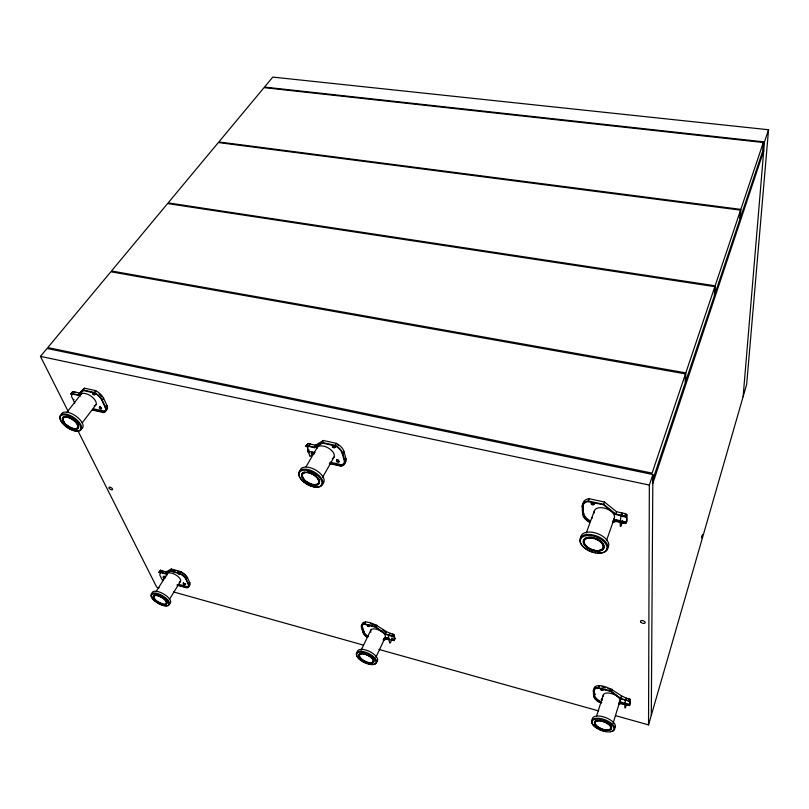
<?xml version="1.0" encoding="UTF-8"?>
<svg xmlns="http://www.w3.org/2000/svg" width="809" height="809" viewBox="0 0 809 809"><rect width="100%" height="100%" fill="white"/><g stroke="black" fill="none" stroke-linecap="round" stroke-linejoin="round"><path stroke-width="1.21" d="M615.76 715.712L648.545 724.884L649.334 485.056L652.863 474.519L47.053 348.457L40.45 356.385L68.249 411.569M651.296 715.338L652.863 474.519M685.486 373.889L652.105 473.123L47.782 347.577L110.853 271.763L685.486 373.889L685.172 382.981L652.448 480.87M685.82 372.888L685.516 381.979L714.337 295.781L714.832 286.659L167.574 203.575L111.5 270.985L685.82 372.888L714.832 286.659M715.126 285.779L714.63 294.901L739.922 219.239L740.559 210.148L218.339 142.556L168.151 202.887L715.126 285.779L740.559 210.148M740.822 209.379L740.184 218.46L762.574 151.505L763.322 142.515L264.027 87.635L218.855 141.939L740.822 209.379L763.322 142.515M743.117 396.693L764.465 141.929L768.55 129.743L272.805 77.088L264.492 87.079L764.465 141.929M768.55 129.743L746.677 384.356L648.545 724.884M622.525 520.905C617.763 540.412 621.706 501.388 622.515 516.729M185.443 583.714C179.8 582.389 186.464 586.869 184.159 583.754M626.591 703.476C624.052 715.702 624.356 699.33 626.581 698.157M618.582 703.81L620.948 703.304L629.048 705.215L629.372 704.143L629.978 704.315L629.908 700.564L629.301 700.392L628.977 701.464L629.584 701.636L630.231 699.36C618.915 696.761 611.483 686.163 599.145 685.617A10.76 5.046 20.8 0 0 594.018 688.924L593.331 691.068L593.634 696.084A10.709 4.985 20.8 0 0 599.247 702.232L601.522 702.859M618.834 704.184L621.191 703.688L629.655 705.519L630.231 699.36M628.977 701.464L628.34 700.968L628.664 699.886M629.584 701.636L628.583 700.715L629.23 698.571M628.421 705.367L629.372 704.143M620.948 703.304L621.272 702.242L628.755 704.295M613.06 723.327L620.038 700.786M628.583 700.715L621.049 698.652L621.706 696.509L620.887 696.741M621.049 698.652L611.169 691.21L611.837 689.076L611.877 689.956M601.815 702.637L599.388 701.969L599.732 700.907L599.105 700.543A10.082 4.702 20.8 0 1 594.575 695.184L594.271 690.178A10.143 4.753 20.8 0 1 595.1 688.196M596.577 715.955L603.372 694.739M593.331 691.068L593.331 691.038A10.77 5.046 20.8 0 1 598.458 687.741L599.145 685.617M599.388 701.969L598.761 701.605A10.092 4.692 20.8 0 1 594.231 696.236L594.271 690.178M593.634 696.084L594.322 693.94L595.505 694.274M594.231 696.236L594.564 695.153M652.802 483.469L763.706 150.919M588.861 521.421A12.105 6.968 20.9 0 1 583.329 514.12L582.885 506.747A12.186 7.069 20.9 0 1 587.769 501.62L603.423 504.765L615.447 514.423L626.095 517.264L626.884 514.757L625.67 513.725L616.539 511.713L604.525 502.065L589.144 498.698A12.914 7.514 20.9 0 0 583.026 503.602M613.364 521.765L615.639 520.915L624.71 522.938L625.104 521.785L626.591 521.643L626.49 516.102M624.71 522.938L625.853 521.481M612.524 522.715L615.942 521.441L625.023 523.474L626.196 522.988L626.995 520.672L626.884 514.757M624.568 516.445L624.973 515.282M626.095 517.264L624.872 516.041L625.67 513.725M615.639 520.915L616.043 519.762L625.104 521.785M624.872 516.041L615.73 514.018L616.539 511.713M606.517 540.513L614.355 518.225M615.73 514.018L603.696 504.361L604.525 502.065M586.222 533.01L594.342 510.904M583.329 514.12L583.319 505.645A12.186 7.069 20.9 0 1 584.735 502.106M589.458 522.28A12.853 7.392 20.9 0 1 582.611 513.978L582.167 506.576A12.934 7.503 20.9 0 1 588.295 500.973L589.144 498.698M582.885 506.778L583.319 505.645M582.167 506.616L583.016 504.3M383.102 639.838L386.611 638.655L393.113 640.455L393.558 639.494L394.549 639.464L393.518 635.692L392.537 636.511L393.518 635.692M393.113 640.455L394.013 639.312M391.253 640.222L394.135 640.546L395.025 638.635L393.922 634.6C383.628 632.163 376.731 622.586 365.557 621.959A9.809 4.49 26.3 0 0 362.199 624.993M392.537 636.511L391.9 636.036L392.921 633.851M393.073 636.653L393.922 634.6M386.611 638.655L387.056 637.704L389.23 638.301M393.032 636.521L385.488 633.973L386.389 632.062L385.792 632.325M375.963 657.151L385.367 637.087M391.9 636.036L385.367 634.236L375.558 627.147L376.589 624.973L376.842 625.842L370.623 623.931M361.097 650.315L370.866 629.989M362.756 624.265A9.253 4.227 26.3 0 0 362.371 626.571L363.888 631.576L363.443 632.537A9.212 4.176 26.2 0 0 367.771 637.34M363.888 631.576L363.443 632.537L361.916 627.531L362.371 626.591M367.519 637.492A9.769 4.429 26.2 0 1 362.928 632.405L361.38 627.359A9.829 4.48 26.3 0 1 364.637 623.86L365.557 621.959M329.394 463.557L341.105 466.196A11.741 6.391 29.1 0 0 344.826 460.756L345.949 458.673L343.997 451.513A11.801 6.482 29.3 0 0 336.463 443.362L323.367 440.49L315.5 445.183L314.327 447.195L306.742 445.506L306.035 446.214L307.723 445.021M329.465 463.152L340.811 465.721L341.944 464.568A11.053 6.027 29.1 0 0 344.958 460.847M340.811 465.721L341.378 465.59A11.063 6.027 29.1 0 0 344.199 460.594L342.227 453.424L342.794 452.373M344.826 460.756L342.854 453.556L343.997 451.513M322.528 477.431L334.097 456.964M342.854 453.556L342.844 453.515A11.822 6.472 29.3 0 0 335.3 445.395L336.463 443.362M306.045 466.783L317.239 447.498M314.327 447.195L322.194 442.513L323.367 440.49M307.137 446.022L314.701 447.701L315.288 446.689M308.259 450.583L307.673 451.584L308.866 450.724L308.259 450.583L306.621 445.213L307.238 445.344L306.641 446.346M309.645 451.331L309.058 452.332L308.28 451.725M308.937 452.716L307.733 451.776L308.907 449.774M305.974 446.022L307.926 443.504L315.5 445.183M306.035 446.214L306.621 445.213M306.742 445.506L307.926 443.504M177.151 584.907L186.859 587.435A8.697 3.681 30.1 0 0 188.234 584.189L188.76 583.299M186.475 587.496L187.395 586.576A8.697 3.681 30.1 0 0 189.124 584.594M177.12 585.17L186.748 587.84A9.233 3.903 30.1 0 0 188.699 584.331L189.751 582.561L187.425 577.596A9.273 3.954 30.2 0 0 180.994 571.67L171.255 569.01L166.189 571.761L165.107 573.47L159.444 571.923C158.321 573.632 161.658 570.062 159.474 572.479M188.234 584.189L185.898 579.214L186.424 578.324A8.737 3.721 30.2 0 0 186.171 577.848M188.699 584.331L186.353 579.335L187.415 577.565L186.495 577.343M169.364 599.408L180.508 581.408M165.107 573.47L170.173 570.739L179.911 573.399L180.994 571.67M180.478 572.823L179.942 573.682L170.507 571.114L165.44 573.844L159.788 572.287M156.056 591.662L167.362 573.743M170.173 570.739L171.255 569.01L171.68 569.89L175.351 570.679M170.507 571.114L171.053 570.244M165.44 573.844L165.987 572.984M158.958 572.226L160.536 570.203L167.048 572.388M159.019 572.357L160.536 570.203M106.272 407.958A10.466 5.046 34.4 0 1 104.614 411.114L93.49 408.848L92.813 409.748L103.926 412.014A10.477 5.046 34.4 0 0 105.018 407.058L105.686 406.128M92.813 410.133L103.855 412.62A11.114 5.35 34.4 0 0 105.554 407.19L106.909 405.339L103.643 398.362A11.174 5.42 34.6 0 0 95.705 390.646L84.51 388.189L77.866 394.762L71.374 393.326L70.879 393.852L78.291 395.247L83.529 390.484L95.068 393.265A10.547 5.097 34.6 0 1 101.732 400.071L105.018 407.058M103.501 412.165L104.189 411.255M105.554 407.19L102.288 400.212L103.643 398.362M82.194 422.854L95.947 404.793M101.752 400.101L102.43 399.161M77.866 394.762L83.105 389.989L94.309 392.456L95.705 390.646M78.291 395.247L83.357 390.373M83.105 389.989L84.51 388.189M66.925 412.307L81.021 394.195M70.879 393.852L72.78 391.536L79.262 392.972M70.97 394.034L72.507 392.921L71.485 394.145M72.274 392.062L72.78 391.536M314.701 447.701L322.579 443.029L335.988 446.244A11.134 6.098 29.3 0 1 342.217 453.394L342.227 453.424M394.307 638.908L395.025 638.635M612.625 521.036L616.043 519.762M383.547 638.888L387.056 637.704M383.395 640.212L386.904 639.029L389.078 639.626M629.331 703.618L630.302 703.375M618.915 702.748L621.272 702.242M599.509 686.345L599.054 686.366A9.496 4.46 20.8 0 0 598.407 686.436M40.45 356.385L649.334 485.056M322.194 442.513L335.3 445.395M588.295 500.973L603.696 504.361M93.975 393.053L94.501 393.174M333.611 445.759L334.238 445.89M593.695 502.955L592.987 503.259M310.717 451.564L315.014 452.524M74.054 399.353L73.629 399.413M625.458 522.634L626.196 522.988M311.212 452.807L314.438 453.536M311.091 453.202L314.327 453.93M337.677 460.23L338.293 460.361M330.042 462.151L341.378 464.7M177.626 571.306L181.469 572.479A8.181 3.489 30.2 0 1 182.703 573.278M601.886 686.993L605.445 687.963M607.822 688.611L611.382 689.581M179.264 573.136L180.185 573.389M369.369 625.064L368.934 625.236M364.637 623.86L375.669 626.884L385.488 633.973M598.458 687.741L611.169 691.21M375.558 627.147L364.384 624.275A9.263 4.227 26.3 0 0 361.906 627.511L361.916 627.531M160.02 571.629L160.485 573.369M628.34 700.968L620.816 698.895L610.937 691.462L598.023 688.125A10.153 4.753 20.8 0 0 593.927 691.21L593.927 691.23M163.62 576.129L165.875 576.746M391.394 638.898L393.558 639.494M393.578 640.273L394.135 640.546M629.048 705.215L629.655 705.519M163.074 576.989L165.329 577.606M163.044 577.242L165.299 577.869M178.85 584.371L187 586.626M159.161 587.921L156.734 587.243L77.886 430.712M173.733 591.996L363.17 645.016M378.956 649.435L598.761 710.949M179.386 573.702C175.988 573.328 182.632 576.19 178.91 573.176M95.836 391.465L96.342 391.758M588.861 521.421L589.63 521.866L590.044 520.733L589.286 520.288A12.095 6.968 20.9 0 1 583.754 512.987L583.754 512.987M382.809 630.171L384.801 631.607M184.037 583.562L183.512 582.905M186.343 579.305L186.353 579.335A9.283 3.944 30.2 0 0 179.911 573.399M185.888 579.183L185.898 579.214A8.747 3.721 30.2 0 0 180.518 574.016L179.729 573.257M102.268 400.172L102.288 400.212A11.195 5.41 34.6 0 0 94.309 392.456M74.792 403.074L71.779 396.966A1.921 1.173 -75.4 0 1 72.183 394.296L73.589 392.507A1.921 1.173 -75.5 0 1 75.288 392.486M106.909 405.339L106.919 405.38A11.104 5.36 34.4 0 1 105.746 410.638M189.003 582.753L189.761 582.591A9.223 3.914 30.1 0 1 188.73 585.918M334.107 445.435L334.36 446.356M338.162 459.916L338.415 460.806M345.949 458.673L345.959 458.713A11.72 6.401 29.1 0 1 345.16 462.748M74.195 420.518A8.666 4.005 34.3 0 1 78.048 426.697A8.666 4.005 34.3 0 1 73.417 428.446M72.618 428.234A8.666 4.005 34.3 0 1 66.945 425.069M64.457 422.5A8.666 4.005 34.3 0 1 64.68 417.039A8.666 4.005 34.3 0 1 73.437 419.911M78.331 425.21A9.334 4.318 34.3 0 1 73.629 428.881M72.78 428.649A9.334 4.318 34.3 0 1 66.662 425.251M63.982 422.48A9.334 4.318 34.3 0 1 63.951 416.686A9.334 4.318 34.3 0 1 72.8 419.082M74.479 420.336A9.334 4.318 34.3 0 1 77.168 423.137M77.644 423.845A9.334 4.318 34.3 0 1 78.038 424.543M61.353 414.309A12.651 5.875 34.3 0 1 76.359 416.443A12.651 5.875 34.3 0 1 81.052 428.952M62.596 423.087A12.661 5.865 34.3 0 1 65.398 414.006A12.661 5.865 34.3 0 1 81.274 425.777A12.661 5.865 34.3 0 1 71.344 429.569M70.12 428.972A12.661 5.865 34.3 0 1 65.468 425.888M101.55 408.07A1.305 0.627 34.3 0 1 100.023 406.563M99.194 393.872A9.86 4.783 34.6 0 1 100.417 395.055M100.963 395.672A9.86 4.783 34.6 0 1 101.883 396.906M95.189 394.084A1.325 0.637 34.7 0 1 93.369 392.719M80.404 396.127A9.172 4.409 34.6 0 1 90.214 395.621A9.172 4.409 34.6 0 1 95.24 405.501M94.754 405.744A9.172 4.409 34.6 0 1 94.188 405.916M95.108 394.296A1.648 0.799 34.7 0 1 93.096 392.658M101.378 408.201A1.628 0.789 34.3 0 1 100.053 407.261M99.861 406.967A1.628 0.789 34.3 0 1 99.74 406.452M603.706 721.507A8.373 3.762 20.9 0 1 610.734 726.563A8.373 3.762 20.9 0 1 607.407 729.87M606.639 729.87A8.373 3.762 20.9 0 1 604.111 729.516M603.231 729.283A8.373 3.762 20.9 0 1 601.461 728.687M600.612 728.322A8.373 3.762 20.9 0 1 597.254 720.829M601.926 721.001A8.373 3.762 20.9 0 1 602.816 721.224M603.757 721.213A9.02 4.055 20.9 0 1 611.432 726.927A9.02 4.055 20.9 0 1 606.922 730.224M606.042 730.153A9.02 4.055 20.9 0 1 604.192 729.839M603.241 729.597A9.02 4.055 20.9 0 1 601.35 728.949M600.42 728.555A9.02 4.055 20.9 0 1 594.655 723.61A9.02 4.055 20.9 0 1 597.507 720.364M601.835 720.667A9.02 4.055 20.9 0 1 602.796 720.91M592.36 720.222A12.236 5.511 20.9 0 1 605.496 717.512A12.236 5.511 20.9 0 1 614.375 728.322M597.234 728.221A12.246 5.501 20.9 0 1 593.897 718.716A12.246 5.501 20.9 0 1 611.169 723.165A12.246 5.501 20.9 0 1 610.552 731.639M605.971 731.437A12.246 5.501 20.9 0 1 602.118 730.446M600.834 729.981A12.246 5.501 20.9 0 1 599.59 729.445M602.159 700.341A1.254 0.587 20.9 0 1 601.259 699.411A1.254 0.587 20.9 0 1 602.412 699.198M602.209 699.148A1.254 0.587 20.9 0 1 601.633 698.612M603.15 689.359A1.264 0.597 20.8 0 1 601.441 688.894M595.485 687.903A10.143 4.753 20.8 0 1 595.94 687.65M603.292 696.175A8.879 4.146 20.6 0 1 612.888 694.011A8.879 4.146 20.6 0 1 619.3 701.979M602.988 689.571A1.588 0.748 20.8 0 1 601.178 688.904M602.351 699.38A1.567 0.728 20.9 0 1 601.694 698.976M365.941 654.329A7.625 3.337 26.1 0 1 373.313 660.104A7.625 3.337 26.1 0 1 368.439 662.389M366.902 661.954A7.625 3.337 26.1 0 1 363.838 660.538M363.13 660.104A7.625 3.337 26.1 0 1 361.845 659.153M361.279 658.657A7.625 3.337 26.1 0 1 359.732 656.675M359.55 656.21A7.625 3.337 26.1 0 1 361.127 653.763M363.646 653.753A7.625 3.337 26.1 0 1 365.152 654.087M365.901 654.036A8.211 3.6 26.1 0 1 373.849 660.245A8.211 3.6 26.1 0 1 368.591 662.713M366.932 662.247A8.211 3.6 26.1 0 1 363.635 660.72M362.877 660.255A8.211 3.6 26.1 0 1 361.492 659.234M360.885 658.698A8.211 3.6 26.1 0 1 359.226 656.564M359.024 656.059A8.211 3.6 26.1 0 1 361.31 653.328M363.433 653.409A8.211 3.6 26.1 0 1 365.061 653.773M357.295 652.469A11.134 4.894 26.1 0 1 369.642 651.528A11.134 4.894 26.1 0 1 376.458 661.863M360.753 660.073A11.144 4.884 26.1 0 1 359.924 651.316A11.144 4.884 26.1 0 1 375.811 659.113A11.144 4.884 26.1 0 1 368.368 663.805M367.235 663.451A11.144 4.884 26.1 0 1 366.093 663.026M364.96 662.531A11.144 4.884 26.1 0 1 361.734 660.751M369.298 625.61A1.153 0.526 26.3 0 1 368.034 624.993M368.226 636.39A9.202 4.176 26.2 0 1 363.898 631.596M363.423 623.759A9.253 4.227 26.3 0 1 363.838 623.567M370.896 632.213A8.09 3.691 26.1 0 1 379.249 630.201A8.09 3.691 26.1 0 1 384.103 638.261M391.92 637.957A1.77 0.566 -74.8 0 1 391.961 638.25M391.961 638.625A1.77 0.566 -74.8 0 1 391.516 640.334L390.626 642.255A1.78 0.566 -74.8 0 1 389.685 642.75L388.451 638.341A1.78 0.576 -74.8 0 1 388.866 635.945L389.766 634.023A1.78 0.576 -74.9 0 1 390.696 633.538M369.339 625.772A1.446 0.667 26.3 0 1 367.782 624.952M166.341 603.241A7.17 2.912 30.1 0 1 165.501 603.858M162.184 603.666A7.17 2.912 30.1 0 1 157.34 601.289M155.621 599.853A7.17 2.912 30.1 0 1 154.741 598.872M154.125 597.932A7.17 2.912 30.1 0 1 154.772 595.404M157.431 595.414A7.17 2.912 30.1 0 1 163.6 598.458M165.926 600.895A7.17 2.912 30.1 0 1 166.492 602.209M166.957 603.19A7.716 3.135 30.1 0 1 165.461 604.303M162.346 603.979A7.716 3.135 30.1 0 1 157.128 601.411M155.844 600.399A7.716 3.135 30.1 0 1 154.327 598.822M153.67 597.8A7.716 3.135 30.1 0 1 154.812 594.959M157.219 595.09A7.716 3.135 30.1 0 1 158.675 595.505M159.444 595.788A7.716 3.135 30.1 0 1 163.873 598.367M166.007 600.47A7.716 3.135 30.1 0 1 166.978 602.412M152.153 593.907A10.466 4.267 30.1 0 1 163.054 593.644A10.466 4.267 30.1 0 1 169.718 603.585M151.495 596.931A10.477 4.257 30.1 0 1 159.292 594.17A10.477 4.257 30.1 0 1 169.546 604.202A10.477 4.257 30.1 0 1 157.148 602.462M155.288 601.138A10.477 4.257 30.1 0 1 151.89 597.608M183.279 573.702A8.181 3.489 30.2 0 1 184.351 574.602M184.826 575.057A8.181 3.489 30.2 0 1 185.251 575.523M185.635 575.978A8.181 3.489 30.2 0 1 185.969 576.433M188.952 583.774A8.697 3.681 30.1 0 1 189.063 584.189M167.21 574.875A7.605 3.226 30.2 0 1 175.209 574.572A7.605 3.226 30.2 0 1 179.972 581.924M179.588 582.106A7.605 3.226 30.2 0 1 179.143 582.227M164.834 576.908A1.648 0.819 -71.8 0 1 164.49 577.677L163.408 579.396A1.658 0.819 -71.7 0 1 162.134 579.75L159.96 575.361A1.658 0.829 -71.8 0 1 160.313 573.126L161.406 571.407A1.658 0.829 -71.8 0 1 162.69 571.073M179.861 573.975A1.365 0.587 30.2 0 1 178.749 573.207M185.676 583.936A1.355 0.576 30 0 1 184.452 583.936A1.355 0.576 30 0 1 183.279 582.834M318.109 483.58A9.152 4.803 29.3 0 1 312.446 484.278M311.526 484.035A9.152 4.803 29.3 0 1 306.207 481.254M304.76 479.98A9.152 4.803 29.3 0 1 303.163 477.937M302.799 477.259A9.152 4.803 29.3 0 1 304.771 472.507M307.916 472.436A9.152 4.803 29.3 0 1 315.126 475.662M317.735 478.321A9.152 4.803 29.3 0 1 318.473 483.175M318.281 478.311A9.85 5.178 29.3 0 1 316.582 484.925A9.85 5.178 29.3 0 1 305.054 480.799M304.315 480.091A9.85 5.178 29.3 0 1 304.315 472.051M307.703 471.96A9.85 5.178 29.3 0 1 316.299 476.127M322.882 483.57A13.359 7.038 29.3 0 1 321.406 484.47M299.866 471.556A13.359 7.038 29.3 0 1 314.114 469.22A13.359 7.038 29.3 0 1 323.418 482.973M304.326 482.265A13.379 7.028 29.3 0 1 302.576 469.392A13.379 7.028 29.3 0 1 321.608 478.615A13.379 7.028 29.3 0 1 313.417 486.684M312.082 486.32A13.379 7.028 29.3 0 1 310.737 485.855M309.382 485.299A13.379 7.028 29.3 0 1 308.047 484.652M306.753 483.924A13.379 7.028 29.3 0 1 305.509 483.125M339.335 461.191A1.375 0.748 29 0 1 337.889 460.999A1.375 0.748 29 0 1 337.04 459.866M344.715 463.152A11.72 6.401 29.1 0 1 344.199 463.496M337.697 445.041A10.416 5.724 29.3 0 1 338.445 445.587M335.3 446.73A1.396 0.769 29.3 0 1 333.834 446.548A1.396 0.769 29.3 0 1 332.964 445.395M316.784 448.601A9.678 5.269 29.4 0 1 329.041 448.419A9.678 5.269 29.4 0 1 332.317 458.622M312.668 452.251A2.063 0.87 -76.9 0 1 312.163 453.707L311 455.72A2.063 0.87 -76.8 0 1 309.705 455.882L307.784 449.582A2.073 0.88 -77 0 1 308.259 446.699L309.442 444.697A2.073 0.88 -77 0 1 310.737 444.546M335.361 447.033A1.739 0.961 29.3 0 1 335.027 447.084M334.643 447.053A1.739 0.961 29.3 0 1 332.863 445.931M339.396 461.484A1.719 0.94 29 0 1 339.072 461.534M338.688 461.494A1.719 0.94 29 0 1 336.928 460.382M336.766 460.088A1.719 0.94 29 0 1 336.716 459.795M595.576 538.754A10.092 5.633 20.9 0 1 603.19 545.296A10.092 5.633 20.9 0 1 599.085 550.332M595.09 550.262A10.092 5.633 20.9 0 1 590.843 548.977M589.832 548.492A10.092 5.633 20.9 0 1 584.128 541.201A10.092 5.633 20.9 0 1 591.258 537.752M592.319 537.884A10.092 5.633 20.9 0 1 594.494 538.389M603.453 544.255A10.871 6.067 20.9 0 1 599.489 550.808M595.191 550.737A10.871 6.067 20.9 0 1 584.29 544.326A10.871 6.067 20.9 0 1 586.96 537.56M587.89 537.358A10.871 6.067 20.9 0 1 592.218 537.409M593.381 537.631A10.871 6.067 20.9 0 1 594.554 537.945M595.717 538.329A10.871 6.067 20.9 0 1 602.968 543.486M607.549 548.148A14.734 8.252 20.9 0 1 606.811 548.826M580.66 538.187A14.734 8.252 20.9 0 1 596.658 533.293A14.734 8.252 20.9 0 1 608.115 547.39M586.768 549.412A14.754 8.242 20.9 0 1 583.977 535.123A14.754 8.242 20.9 0 1 606.143 542.586A14.754 8.242 20.9 0 1 597.366 552.982M595.829 552.78A14.754 8.242 20.9 0 1 588.163 550.201M591.895 518.215A1.507 0.86 20.9 0 1 592.532 517.811M594.251 503.542A1.527 0.89 21 0 1 592.825 503.683A1.527 0.89 21 0 1 591.571 502.723M594.261 513.037A10.659 6.159 20.6 0 1 605.82 508.507A10.659 6.159 20.6 0 1 613.637 519.418M594.221 503.936A1.901 1.112 21 0 1 591.642 503.279M701.777 537.763L702.606 534.425L701.777 537.763M64.396 422.895A8.666 4.005 34.3 0 0 77.3 428.173A8.666 4.005 34.3 0 0 69.432 417.97A8.666 4.005 34.3 0 0 64.396 422.895M63.941 422.885A9.334 4.318 34.3 0 0 77.826 428.568A9.334 4.318 34.3 0 0 69.362 417.575A9.334 4.318 34.3 0 0 63.941 422.885M62.081 422.814A12.004 5.552 34.3 0 0 79.96 430.155A12.004 5.552 34.3 0 0 69.089 416.008A12.004 5.552 34.3 0 0 62.081 422.814M99.547 408.1A1.305 0.627 34.3 0 0 101.499 408.879A1.305 0.627 34.3 0 0 100.336 407.332A1.305 0.627 34.3 0 0 99.547 408.1M92.893 394.074A1.325 0.637 34.7 0 0 94.865 394.863A1.325 0.637 34.7 0 0 93.682 393.275A1.325 0.637 34.7 0 0 92.893 394.074M597.669 726.937A8.383 3.762 20.9 0 0 610.724 728.646A8.383 3.762 20.9 0 0 600.45 721.031A8.383 3.762 20.9 0 0 597.669 726.937M597.264 727.038A9.02 4.055 20.9 0 0 611.331 728.889A9.02 4.055 20.9 0 0 600.268 720.677A9.02 4.055 20.9 0 0 597.264 727.038M595.636 727.453A11.609 5.208 20.9 0 0 613.738 729.839A11.609 5.208 20.9 0 0 599.53 719.282A11.609 5.208 20.9 0 0 595.636 727.453M601.097 689.956A1.264 0.597 20.9 0 0 603.099 690.219A1.264 0.597 20.9 0 0 601.593 689.035A1.264 0.597 20.9 0 0 601.097 689.956M361.31 659.042A7.625 3.337 26.1 0 0 373.06 661.924A7.625 3.337 26.1 0 0 364.576 654.208A7.625 3.337 26.1 0 0 361.31 659.042M360.925 659.082A8.211 3.6 26.1 0 0 373.576 662.197A8.211 3.6 26.1 0 0 364.444 653.884A8.211 3.6 26.1 0 0 360.925 659.082M359.378 659.264A10.557 4.632 26.1 0 0 375.659 663.279A10.557 4.632 26.1 0 0 363.929 652.59A10.557 4.632 26.1 0 0 359.378 659.264M367.569 625.933A1.153 0.526 26.3 0 0 369.379 626.429A1.153 0.526 26.3 0 0 368.196 625.226A1.153 0.526 26.3 0 0 367.569 625.933M155.621 600.207A7.17 2.912 30.1 0 0 166.209 603.463A7.17 2.912 30.1 0 0 158.22 595.889A7.17 2.912 30.1 0 0 155.621 600.207M155.277 600.227A7.716 3.135 30.1 0 0 166.684 603.736A7.716 3.135 30.1 0 0 158.089 595.576A7.716 3.135 30.1 0 0 155.277 600.227M153.912 600.318A9.93 4.035 30.1 0 0 168.585 604.849A9.93 4.035 30.1 0 0 157.543 594.352A9.93 4.035 30.1 0 0 153.912 600.318M304.144 479.737A9.152 4.803 29.3 0 0 318.321 483.428A9.152 4.803 29.3 0 0 309.048 472.962A9.152 4.803 29.3 0 0 304.144 479.737M303.648 479.808A9.86 5.178 29.3 0 0 318.928 483.792A9.86 5.178 29.3 0 0 308.937 472.517A9.86 5.178 29.3 0 0 303.648 479.808M301.686 480.091A12.681 6.654 29.3 0 0 321.345 485.238A12.681 6.654 29.3 0 0 308.512 470.727A12.681 6.654 29.3 0 0 301.686 480.091M336.777 461.585A1.375 0.748 29 0 0 338.91 462.06A1.375 0.748 29 0 0 337.474 460.483A1.375 0.748 29 0 0 336.777 461.585M332.701 447.124A1.396 0.769 29.3 0 0 334.865 447.599A1.396 0.769 29.3 0 0 333.399 445.992A1.396 0.769 29.3 0 0 332.701 447.124M586.485 546.54A10.092 5.633 20.9 0 0 602.816 548.492A10.092 5.633 20.9 0 0 591.601 538.106A10.092 5.633 20.9 0 0 586.485 546.54M585.938 546.702A10.871 6.067 20.9 0 0 603.524 548.805A10.871 6.067 20.9 0 0 591.45 537.611A10.871 6.067 20.9 0 0 585.938 546.702M583.734 547.329A13.986 7.807 20.9 0 0 606.366 550.069A13.986 7.807 20.9 0 0 590.873 535.659A13.986 7.807 20.9 0 0 583.734 547.329M591.541 504.371A1.527 0.89 21 0 0 593.958 504.492A1.527 0.89 21 0 0 592.117 502.945A1.527 0.89 21 0 0 591.541 504.371M641.163 622.475A2.457 1.274 19.6 0 0 645.097 622.869A2.457 1.274 19.6 0 0 642.215 620.523A2.457 1.274 19.6 0 0 641.163 622.475M109.306 488.403A2.063 0.92 32.5 0 0 112.431 489.688A2.063 0.92 32.5 0 0 110.6 487.342A2.063 0.92 32.5 0 0 109.306 488.403"/></g></svg>
